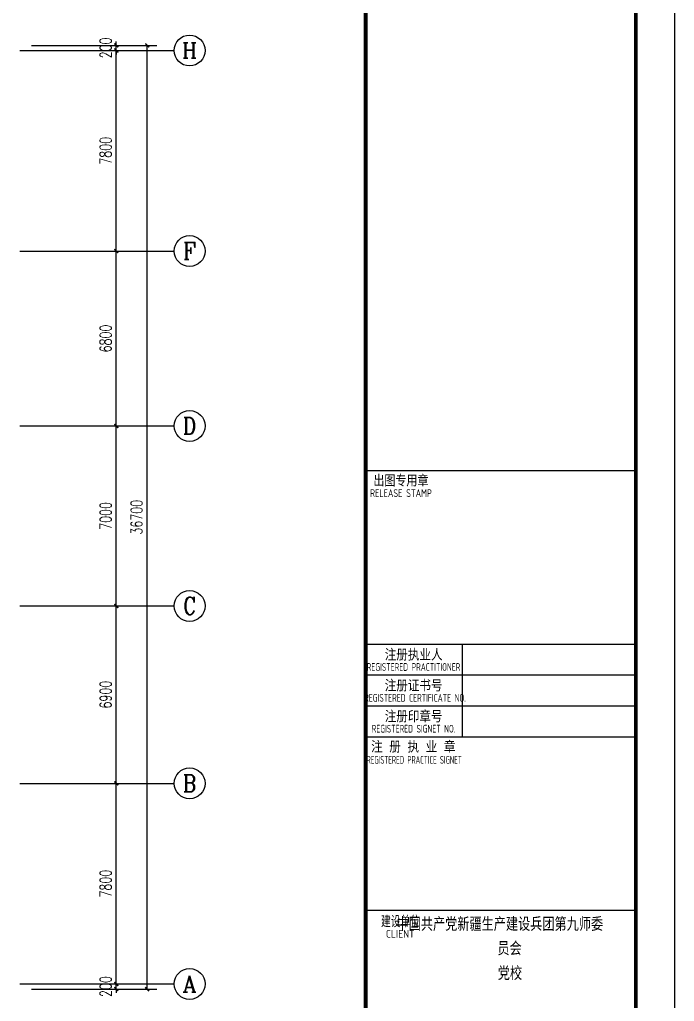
# Model space of a CAD drawing. Extents: x -70335 to 1144202, y 0 to 1100440.
# Drawn here: x 93433 to 118890, y 423931 to 462108 of the extents above; entities that cross this region are included whole.
import ezdxf
from ezdxf.enums import TextEntityAlignment as Align

# ---------------------------------------------------------------- set-up
doc = ezdxf.new("R2010")
doc.units = 0
doc.header["$LTSCALE"] = 1000
for name, color, linetype in [('3-建筑', 7, 'Continuous'), ('AXIS_TEXT', 7, 'Continuous'), ('BTTK', 7, 'Continuous'), ('PUB_TITLE', 4, 'Continuous'), ('改过图层标记', 3, 'Continuous')]:
    doc.layers.add(name, color=color, linetype=linetype)
doc.styles.add('_TCH_AXIS', font='COMPLEX', dxfattribs={"bigfont": 'GBCBIG'})
doc.styles.add('_TCH_DIM_T3', font='SIMPLEX', dxfattribs={"width": 0.705882, "bigfont": 'GBCBIG'})
doc.styles.add('COMPLEX', font='COMPLEX')
doc.styles.add('HZ(TK)', font='geniso.shx', dxfattribs={"width": 0.9, "bigfont": 'hztxt.shx'})
doc.dimstyles.new('_TCH_ARCH&&150', dxfattribs={"dimtxt": 446.25, "dimasz": 150, "dimexe": 375, "dimexo": 450, "dimgap": 189.375, "dimtad": 1, "dimdec": 0, "dimzin": 0, "dimdsep": 46, "dimtxsty": '_TCH_DIM_T3', "dimblk": 'ARCHTICK', "dimcen": 0.09, "dimclrt": 7, "dimazin": 2, "dimtfac": 1, "dimtdec": 0, "dimtix": 1, "dimtmove": 2, "dimatfit": 3, "dimfxl": 1, "dimtolj": 1, "dimtzin": 0, "dimarcsym": 0})

# ---------------------------------------------------------------- blocks, each defined once
blk = doc.blocks.new('vhtemplate_2019年新竖式图框_A1_1_2', base_point=(-420.5, 0))
at = {"layer": 'BTTK'}
for p, q in [((831, 336), (761, 336)), ((831, 291), (761, 291)), ((786, 291), (786, 267)), ((831, 283), (761, 283)), ((831, 275), (761, 275)), ((831, 275), (761, 275)), ((786, 275), (786, 267)), ((831, 267), (761, 267)), ((831, 222), (761, 222))]:
    blk.add_line(p, q, dxfattribs=at)
at = {"layer": 'PUB_TITLE', "color": 7}
blk.add_lwpolyline([(-420.5, 594), (841, 594), (841, 0), (-420.5, 0)], close=True, dxfattribs=at)
at = {"layer": 'PUB_TITLE', "const_width": 1}
blk.add_lwpolyline([(-395.5, 10), (831, 10), (831, 584), (-395.5, 584)], close=True, dxfattribs=at)
blk.add_lwpolyline([(761, 10), (761, 584)], dxfattribs=at)
at = {"layer": 'BTTK', "style": 'HZ(TK)'}
for s, height, width, p in [('出图专用章', 3, 0.95, (770.12, 333.45)), ('RELEASE STAMP', 2, 0.7, (770.13, 330.24)), ('REGISTERED PRACTITIONER', 2, 0.65, (773.39, 285.16)), ('REGISTERED CERTIFICATE NO.', 2, 0.65, (773.78, 277.16)), ('REGISTERED SIGNET NO.', 2, 0.65, (773.39, 269.16)), ('REGISTERED PRACTICE SIGNET', 2, 0.59, (773.56, 261.09)), ('建设单位', 3, 0.8, (770.01, 219.17))]:
    blk.add_text(s, height=height, dxfattribs=dict(at, width=width)).set_placement(p, align=Align.MIDDLE_CENTER)
for s, height, p in [('注册执业人', 3, (773.42, 288.31)), ('注册证书号', 3, (773.42, 280.31)), ('注册印章号', 3, (773.42, 272.31)), ('注 册 执 业 章', 3, (773.32, 264.45)), ('CLIENT', 2, (769.95, 215.99))]:
    blk.add_text(s, height=height, dxfattribs=at).set_placement(p, align=Align.MIDDLE_CENTER)
at = {"layer": 'BTTK', "color": 4, "style": 'HZ(TK)', "width": 0.9}
for tag, p in [('合作单位', (796, 511.5)), ('建设单位', (796, 209.5)), ('工程名称', (796, 176.5)), ('子项名称', (806, 160)), ('图纸名称', (796, 141))]:
    blk.add_attdef(tag, text='', height=3.5, dxfattribs=at).set_placement(p, align=Align.MIDDLE_CENTER)
for tag, p in [('注册证书号', (808.5, 279)), ('注册印章号', (808.5, 271)), ('设计号', (806, 193)), ('图别', (789.75, 34)), ('图号', (822.25, 34)), ('版本号', (789.75, 26)), ('日期', (822.25, 26))]:
    blk.add_attdef(tag, text='', height=3.5, dxfattribs=at).set_placement(p, align=Align.MIDDLE)
blk = doc.blocks.new('_ArchTick')
at = {"color": 0, "linetype": 'ByBlock', "const_width": 0.4}
blk.add_lwpolyline([(-0.5, -0.5), (0.5, 0.5)], dxfattribs=at)
blk = doc.blocks.new('*D2413')
at = {"layer": '3-建筑', "color": 0, "lineweight": -2, "transparency": 16777216}
for p, q in [((93892, 424608), (97567, 424608)), ((97192, 424608), (97192, 424758)), ((97192, 424408), (97192, 424608)), ((93892, 424408), (97567, 424408)), ((97192, 424408), (97192, 424258))]:
    blk.add_line(p, q, dxfattribs=at)
at = {"layer": 'Defpoints', "color": 0, "transparency": 16777216}
for p in [(93442, 424608), (97192, 424608), (93442, 424408)]:
    blk.add_point(p, dxfattribs=at)
at = {"layer": '3-建筑', "color": 0, "lineweight": -2, "transparency": 16777216, "xscale": 150, "yscale": 150, "zscale": 150}
for p, rotation in [((97192, 424608), 270), ((97192, 424408), 90)]:
    blk.add_blockref('_ArchTick', p, dxfattribs=dict(at, rotation=rotation))
at = {"layer": '3-建筑', "color": 7, "transparency": 16777216, "insert": (96779, 424508), "char_height": 446.2, "attachment_point": 5, "rotation": 90, "style": '_TCH_DIM_T3'}
blk.add_mtext('\\A1;200', dxfattribs=at)
blk = doc.blocks.new('*D2414')
at = {"layer": '3-建筑', "color": 0, "lineweight": -2, "transparency": 16777216}
for p, q in [((93892, 432408), (97567, 432408)), ((97192, 424608), (97192, 432408)), ((93892, 424608), (97567, 424608))]:
    blk.add_line(p, q, dxfattribs=at)
at = {"layer": 'Defpoints', "color": 0, "transparency": 16777216}
for p in [(93442, 432408), (97192, 432408), (93442, 424608)]:
    blk.add_point(p, dxfattribs=at)
at = {"layer": '3-建筑', "color": 0, "lineweight": -2, "transparency": 16777216, "xscale": 150, "yscale": 150, "zscale": 150}
for p, rotation in [((97192, 432408), 90), ((97192, 424608), 270)]:
    blk.add_blockref('_ArchTick', p, dxfattribs=dict(at, rotation=rotation))
at = {"layer": '3-建筑', "color": 7, "transparency": 16777216, "insert": (96779, 428508), "char_height": 446.2, "attachment_point": 5, "rotation": 90, "style": '_TCH_DIM_T3'}
blk.add_mtext('\\A1;7800', dxfattribs=at)
blk = doc.blocks.new('*D2415')
at = {"layer": '3-建筑', "color": 0, "lineweight": -2, "transparency": 16777216}
for p, q in [((93892, 439308), (97567, 439308)), ((97192, 432408), (97192, 439308)), ((93892, 432408), (97567, 432408))]:
    blk.add_line(p, q, dxfattribs=at)
at = {"layer": 'Defpoints', "color": 0, "transparency": 16777216}
for p in [(93442, 439308), (97192, 439308), (93442, 432408)]:
    blk.add_point(p, dxfattribs=at)
at = {"layer": '3-建筑', "color": 0, "lineweight": -2, "transparency": 16777216, "xscale": 150, "yscale": 150, "zscale": 150}
for p, rotation in [((97192, 439308), 90), ((97192, 432408), 270)]:
    blk.add_blockref('_ArchTick', p, dxfattribs=dict(at, rotation=rotation))
at = {"layer": '3-建筑', "color": 7, "transparency": 16777216, "insert": (96779, 435858), "char_height": 446.2, "attachment_point": 5, "rotation": 90, "style": '_TCH_DIM_T3'}
blk.add_mtext('\\A1;6900', dxfattribs=at)
blk = doc.blocks.new('*D2416')
at = {"layer": '3-建筑', "color": 0, "lineweight": -2, "transparency": 16777216}
for p, q in [((93892, 446308), (97567, 446308)), ((97192, 439308), (97192, 446308)), ((93892, 439308), (97567, 439308))]:
    blk.add_line(p, q, dxfattribs=at)
at = {"layer": 'Defpoints', "color": 0, "transparency": 16777216}
for p in [(93442, 446308), (97192, 446308), (93442, 439308)]:
    blk.add_point(p, dxfattribs=at)
at = {"layer": '3-建筑', "color": 0, "lineweight": -2, "transparency": 16777216, "xscale": 150, "yscale": 150, "zscale": 150}
for p, rotation in [((97192, 446308), 90), ((97192, 439308), 270)]:
    blk.add_blockref('_ArchTick', p, dxfattribs=dict(at, rotation=rotation))
at = {"layer": '3-建筑', "color": 7, "transparency": 16777216, "insert": (96779, 442808), "char_height": 446.2, "attachment_point": 5, "rotation": 90, "style": '_TCH_DIM_T3'}
blk.add_mtext('\\A1;7000', dxfattribs=at)
blk = doc.blocks.new('*D2417')
at = {"layer": '3-建筑', "color": 0, "lineweight": -2, "transparency": 16777216}
for p, q in [((93892, 453108), (97567, 453108)), ((97192, 446308), (97192, 453108)), ((93892, 446308), (97567, 446308))]:
    blk.add_line(p, q, dxfattribs=at)
at = {"layer": 'Defpoints', "color": 0, "transparency": 16777216}
for p in [(93442, 453108), (97192, 453108), (93442, 446308)]:
    blk.add_point(p, dxfattribs=at)
at = {"layer": '3-建筑', "color": 0, "lineweight": -2, "transparency": 16777216, "xscale": 150, "yscale": 150, "zscale": 150}
for p, rotation in [((97192, 453108), 90), ((97192, 446308), 270)]:
    blk.add_blockref('_ArchTick', p, dxfattribs=dict(at, rotation=rotation))
at = {"layer": '3-建筑', "color": 7, "transparency": 16777216, "insert": (96779, 449708), "char_height": 446.2, "attachment_point": 5, "rotation": 90, "style": '_TCH_DIM_T3'}
blk.add_mtext('\\A1;6800', dxfattribs=at)
blk = doc.blocks.new('*D2418')
at = {"layer": '3-建筑', "color": 0, "lineweight": -2, "transparency": 16777216}
for p, q in [((93892, 460908), (97567, 460908)), ((97192, 453108), (97192, 460908)), ((93892, 453108), (97567, 453108))]:
    blk.add_line(p, q, dxfattribs=at)
at = {"layer": 'Defpoints', "color": 0, "transparency": 16777216}
for p in [(93442, 460908), (97192, 460908), (93442, 453108)]:
    blk.add_point(p, dxfattribs=at)
at = {"layer": '3-建筑', "color": 0, "lineweight": -2, "transparency": 16777216, "xscale": 150, "yscale": 150, "zscale": 150}
for p, rotation in [((97192, 460908), 90), ((97192, 453108), 270)]:
    blk.add_blockref('_ArchTick', p, dxfattribs=dict(at, rotation=rotation))
at = {"layer": '3-建筑', "color": 7, "transparency": 16777216, "insert": (96779, 457008), "char_height": 446.2, "attachment_point": 5, "rotation": 90, "style": '_TCH_DIM_T3'}
blk.add_mtext('\\A1;7800', dxfattribs=at)
blk = doc.blocks.new('*D2419')
at = {"layer": '3-建筑', "color": 0, "lineweight": -2, "transparency": 16777216}
for p, q in [((97192, 461108), (97192, 461258)), ((93892, 461108), (97567, 461108)), ((93892, 460908), (97567, 460908)), ((97192, 460908), (97192, 461108)), ((97192, 460908), (97192, 460758))]:
    blk.add_line(p, q, dxfattribs=at)
at = {"layer": 'Defpoints', "color": 0, "transparency": 16777216}
for p in [(93442, 461108), (93442, 460908), (97192, 461108)]:
    blk.add_point(p, dxfattribs=at)
at = {"layer": '3-建筑', "color": 0, "lineweight": -2, "transparency": 16777216, "xscale": 150, "yscale": 150, "zscale": 150}
for p, rotation in [((97192, 461108), 270), ((97192, 460908), 90)]:
    blk.add_blockref('_ArchTick', p, dxfattribs=dict(at, rotation=rotation))
at = {"layer": '3-建筑', "color": 7, "transparency": 16777216, "insert": (96779, 461008), "char_height": 446.2, "attachment_point": 5, "rotation": 90, "style": '_TCH_DIM_T3'}
blk.add_mtext('\\A1;200', dxfattribs=at)
blk = doc.blocks.new('*D2420')
at = {"layer": '3-建筑', "color": 0, "lineweight": -2, "transparency": 16777216}
for p, q in [((93892, 461108), (98767, 461108)), ((98392, 424408), (98392, 461108)), ((93892, 424408), (98767, 424408))]:
    blk.add_line(p, q, dxfattribs=at)
at = {"layer": 'Defpoints', "color": 0, "transparency": 16777216}
for p in [(93442, 461108), (98392, 461108), (93442, 424408)]:
    blk.add_point(p, dxfattribs=at)
at = {"layer": '3-建筑', "color": 0, "lineweight": -2, "transparency": 16777216, "xscale": 150, "yscale": 150, "zscale": 150}
for p, rotation in [((98392, 461108), 90), ((98392, 424408), 270)]:
    blk.add_blockref('_ArchTick', p, dxfattribs=dict(at, rotation=rotation))
at = {"layer": '3-建筑', "color": 7, "transparency": 16777216, "insert": (97979, 442758), "char_height": 446.2, "attachment_point": 5, "rotation": 90, "style": '_TCH_DIM_T3'}
blk.add_mtext('\\A1;36700', dxfattribs=at)
blk = doc.blocks.new('_AXISO')
blk.add_circle((0, 0), 0.5)
at = {"layer": 'AXIS_TEXT', "style": 'COMPLEX', "width": 1.041667}
blk.add_attdef('A', text='', height=0.56, dxfattribs=at).set_placement((-0.25, -0.28), (0.25, -0.28), align=Align.FIT)

msp = doc.modelspace()

# ---------------------------------------------------------------- linework, layer by layer
at = {"layer": '3-建筑'}
for p, q in [((93441.7, 460908.2), (99441.7, 460908.2)), ((93441.7, 453108.2), (99441.7, 453108.2)), ((93441.7, 446308.2), (99441.7, 446308.2)), ((93441.7, 439308.2), (99441.7, 439308.2)), ((93441.7, 432408.2), (99441.7, 432408.2)), ((93441.7, 424608.2), (99441.7, 424608.2))]:
    msp.add_line(p, q, dxfattribs=at)

# ---------------------------------------------------------------- block references
ref = msp.add_blockref('_AXISO', (100041.7, 460908.2), dxfattribs=dict(at, xscale=1200, yscale=1200, zscale=1200))
ref.add_attrib('A', 'H', dxfattribs={"layer": 'AXIS_TEXT', "height": 608.3, "style": '_TCH_AXIS'}).set_placement((99752, 460604.1), (100331.4, 460604.1), align=Align.FIT)
ref = msp.add_blockref('_AXISO', (100041.7, 453108.2), dxfattribs=dict(at, xscale=1200, yscale=1200, zscale=1200))
ref.add_attrib('A', 'F', dxfattribs={"layer": 'AXIS_TEXT', "height": 668.2, "style": '_TCH_AXIS'}).set_placement((99787.2, 452774.1), (100296.2, 452774.1), align=Align.FIT)
ref = msp.add_blockref('_AXISO', (100041.7, 446308.2), dxfattribs=dict(at, xscale=1200, yscale=1200, zscale=1200))
ref.add_attrib('A', 'D', dxfattribs={"layer": 'AXIS_TEXT', "height": 652.9, "style": '_TCH_AXIS'}).set_placement((99777.4, 445981.8), (100306, 445981.8), align=Align.FIT)
ref = msp.add_blockref('_AXISO', (100041.7, 439308.2), dxfattribs=dict(at, xscale=1200, yscale=1200, zscale=1200))
ref.add_attrib('A', 'C', dxfattribs={"layer": 'AXIS_TEXT', "height": 683.5, "style": '_TCH_AXIS'}).set_placement((99797.6, 438966.4), (100285.8, 438966.4), align=Align.FIT)
ref = msp.add_blockref('_AXISO', (100041.7, 432408.2), dxfattribs=dict(at, xscale=1200, yscale=1200, zscale=1200))
ref.add_attrib('A', 'B', dxfattribs={"layer": 'AXIS_TEXT', "height": 652.9, "style": '_TCH_AXIS'}).set_placement((99777.4, 432081.8), (100306, 432081.8), align=Align.FIT)
ref = msp.add_blockref('_AXISO', (100041.7, 424608.2), dxfattribs=dict(at, xscale=1200, yscale=1200, zscale=1200))
ref.add_attrib('A', 'A', dxfattribs={"layer": 'AXIS_TEXT', "height": 637.8, "style": '_TCH_AXIS'}).set_placement((99768.4, 424289.3), (100315, 424289.3), align=Align.FIT)
at = {"layer": '改过图层标记'}
ref = msp.add_blockref('vhtemplate_2019年新竖式图框_A1_1_2', (-70334.9, 394160.1), dxfattribs=dict(at, xscale=150, yscale=150, zscale=150))
ref.add_attrib('建设单位_001', '中国共产党新疆生产建设兵团第九师委', (108088.1, 426669.1), dxfattribs={"layer": 'BTTK', "color": 4, "height": 525, "style": 'HZ(TK)', "width": 0.9})
ref.add_attrib('建设单位_002', '员会', (112010.2, 425721.2), dxfattribs={"layer": 'BTTK', "color": 4, "height": 525, "style": 'HZ(TK)', "width": 0.9})
ref.add_attrib('建设单位_003', '党校', (112025.6, 424758.7), dxfattribs={"layer": 'BTTK', "color": 4, "height": 525, "style": 'HZ(TK)', "width": 0.9})

# ---------------------------------------------------------------- dimensions: what is measured, and where the dimension line sits
at = {"layer": '3-建筑'}
for p1, p2, distance, picture, middle in [((93441.7, 460908.2), (93441.7, 461108.2), -3750, '*D2419', (96779.2, 461008.2)), ((93441.7, 424408.2), (93441.7, 461108.2), -4950, '*D2420', (97979.2, 442758.2)), ((93441.7, 453108.2), (93441.7, 460908.2), -3750, '*D2418', (96779.2, 457008.2)), ((93441.7, 446308.2), (93441.7, 453108.2), -3750, '*D2417', (96779.2, 449708.2)), ((93441.7, 439308.2), (93441.7, 446308.2), -3750, '*D2416', (96779.2, 442808.2)), ((93441.7, 432408.2), (93441.7, 439308.2), -3750, '*D2415', (96779.2, 435858.2)), ((93441.7, 424608.2), (93441.7, 432408.2), -3750, '*D2414', (96779.2, 428508.2)), ((93441.7, 424408.2), (93441.7, 424608.2), -3750, '*D2413', (96779.2, 424508.2))]:
    dim = msp.add_aligned_dim(p1=p1, p2=p2, distance=distance, dimstyle='_TCH_ARCH&&150', dxfattribs=at)
    dim.commit()
    dim.dimension.update_dxf_attribs({"geometry": picture, "text_midpoint": middle})

doc.saveas('drawing.dxf')
